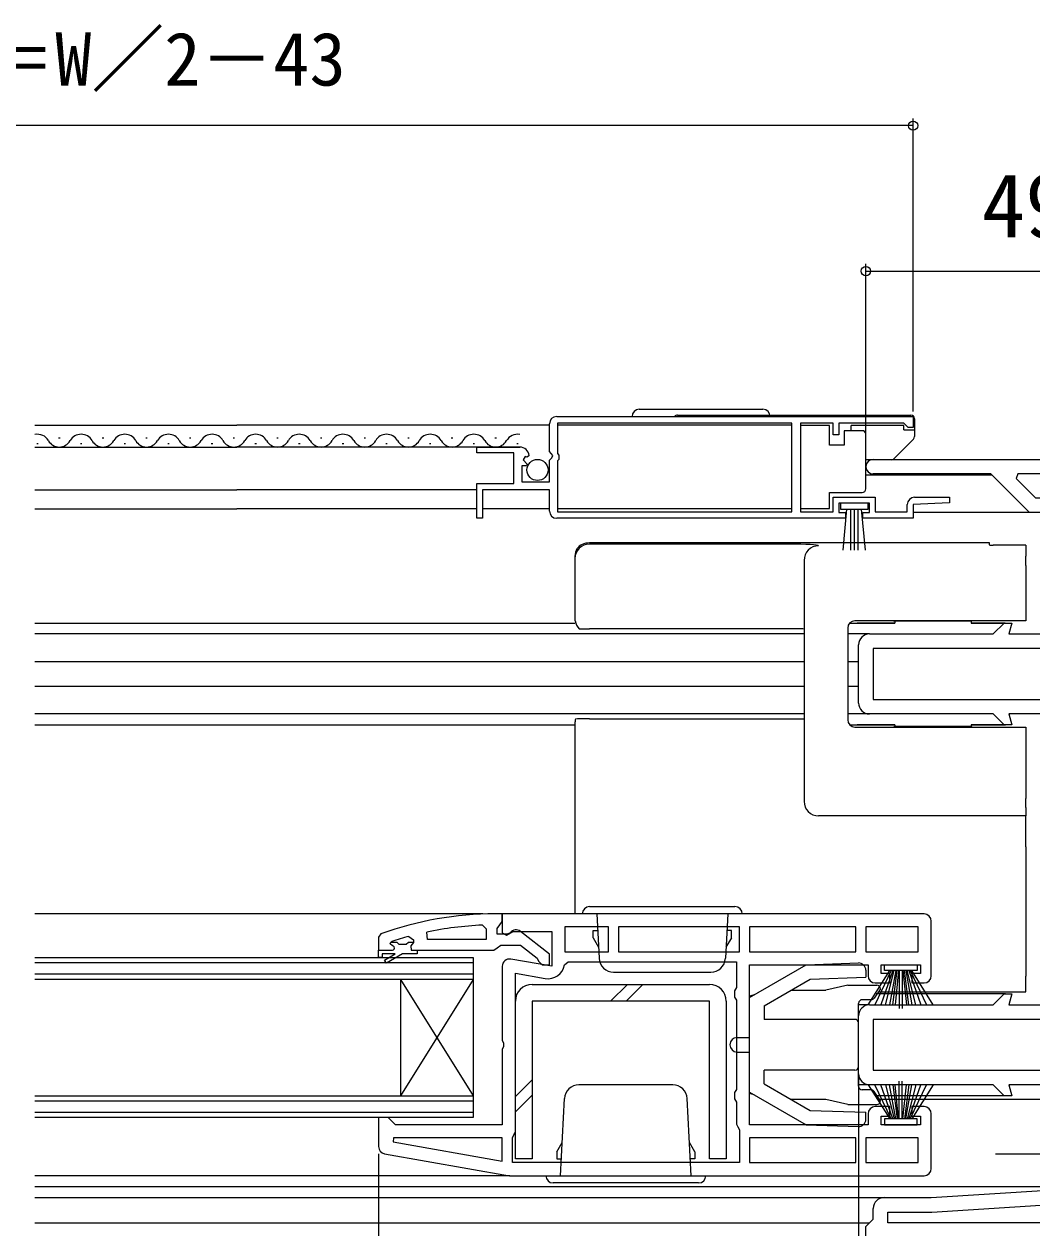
# Model space of a CAD drawing. Units: millimetres, scale not verified. Extents: x -525 to 525, y -785 to 781.
# Drawn here: x 95.2 to 233.8, y -490.4 to -324.9 of the extents above; entities that cross this region are included whole.
import ezdxf
from ezdxf.enums import TextEntityAlignment as Align

# ---------------------------------------------------------------- set-up
doc = ezdxf.new("R2010")
doc.units = ezdxf.units.MM
doc.header["$LTSCALE"] = 4
for name, color, linetype in [('0-2_YKK_11', 7, 'Continuous'), ('0-4_YKK_12', 2, 'Continuous'), ('0-5_YKK_13', 4, 'Continuous'), ('0-7_YKK_D', 6, 'Continuous')]:
    doc.layers.add(name, color=color, linetype=linetype)
doc.styles.add('ＭＳ ゴシック', font='')
doc.styles.get('ＭＳ ゴシック').set_extended_font_data('MS Gothic')

msp = doc.modelspace()

# ---------------------------------------------------------------- linework, layer by layer
at = {"layer": '0-2_YKK_11'}
for p, q in [((212, -384.763), (260, -384.763)), ((210, -418.263), (210, -410.263)), ((220, -455.763), (220, -448.263)), ((210, -469.263), (210, -461.263)), ((220, -482.263), (220, -474.763))]:
    msp.add_line(p, q, dxfattribs=at)
for points in [[(168.5, -378.863), (217.5, -378.863), (217.5, -380.363), (216.8, -380.363), (216.5, -380.063), (216.2, -379.763), (207.3, -379.763), (207.3, -381.363), (206.5, -381.363), (206.5, -379.763), (202, -379.763), (202, -391.963), (206.5, -391.963), (206.5, -389.963), (212.3, -389.963), (212.3, -391.963), (216.7, -391.963), (216.7, -390.963)], [(164.699, -384.245), (164.448, -384.456), (164.129, -384.371), (163.859, -384.839), (164.424, -385.404), (164.317, -385.663), (163.7, -385.663), (163.7, -387.863), (167.5, -387.863), (167.5, -384.863), (167.8, -384.563), (167.953, -384.234), (167.5, -383.694), (167.5, -379.863)], [(167.5, -391.863), (167.5, -388.963), (158.3, -388.963), (158.3, -392.863), (157.5, -392.863), (157.5, -388.063), (162.6, -388.063), (162.6, -383.863), (157.5, -383.863), (157.5, -383.063), (163.404, -383.063)], [(211.5, -408.763), (228.5, -408.763), (230, -407.263), (231.061, -407.263), (230.659, -408.763), (236, -408.763), (236, -392.063), (233.5, -392.063), (228.2, -386.763), (212, -386.763)], [(217.7, -389.963), (222.491, -389.963), (222.508, -390.746), (217.5, -390.963), (217.5, -392.863), (210.6, -392.863), (210.6, -392.063), (211.5, -392.063), (211.5, -390.763), (207.3, -390.763), (207.3, -392.063), (208.2, -392.063), (208.2, -392.863), (168.5, -392.863)], [(211.5, -459.763), (228.5, -459.763), (230, -458.263), (231.061, -458.263), (230.659, -459.763), (236, -459.763), (236, -447.387), (236.187, -446.997), (236.187, -446.529), (236, -446.138), (236, -419.763), (230.659, -419.763), (231.061, -421.263), (230, -421.263), (228.5, -419.763), (211.5, -419.763)], [(162.097, -449.861), (161.697, -450.061), (160.296, -450.061), (160.296, -449.261), (160.646, -448.784), (160.996, -448.307), (160.996, -447.261), (159.996, -447.261)], [(219, -447.263), (161, -447.263), (161, -449.886), (161.576, -450.205), (162.444, -449.663), (167.8, -449.663), (167.8, -454.47), (162.174, -453.478)], [(144.326, -450.012), (143.996, -450.482), (143.996, -452.261), (145.896, -452.261)], [(149.296, -452.261), (159.842, -452.261), (160.319, -451.911), (160.796, -451.561), (163.496, -451.561), (165.799, -453.354), (165.996, -453.757), (166.496, -454.261), (167.496, -454.261), (167.496, -452.785), (163.514, -449.674)], [(158.796, -450.761), (150.725, -450.761), (150.622, -449.771)], [(158.273, -448.807), (158.796, -449.306), (158.796, -450.761)], [(145.896, -451.661), (145.596, -451.361), (145.596, -451.353), (145.666, -451.161), (146.502, -451.161), (146.8, -451.423), (147.792, -451.423), (148.09, -451.161), (148.796, -451.161), (148.796, -451.186), (148.421, -451.67), (148.496, -452.261), (149.296, -452.261), (149.296, -452.761), (147.296, -452.761), (145.071, -454.045), (144.821, -453.612), (146.296, -452.761), (144.496, -452.761), (144.496, -453.261), (143.996, -453.261), (143.996, -452.261), (145.896, -452.261)], [(145.896, -451.661), (145.596, -451.361), (145.596, -451.353), (145.666, -451.161), (145.801, -451.069)], [(148.164, -450.349), (148.796, -450.831), (148.796, -451.186), (148.421, -451.67), (148.496, -452.261), (149.296, -452.261)], [(161, -454.463), (161, -464.638), (161.188, -465.029), (161.188, -465.497), (161, -465.887), (161, -476.263), (146.3, -476.263), (145.8, -475.763), (145.3, -475.263), (144, -475.263), (144, -479.25)], [(169.565, -454.276), (170.057, -453.863), (193.2, -453.863), (193.2, -457.397), (192.95, -457.83), (192.95, -458.696), (193.2, -459.129), (193.2, -471.397), (192.95, -471.83), (192.95, -472.696), (193.2, -473.129), (193.2, -476.163), (193.4, -476.563), (193.6, -476.963), (193.6, -481.463)], [(211.3, -474.763), (211.3, -476.263), (195, -476.263), (195, -454.263), (211.3, -454.263), (211.3, -455.763)], [(212.3, -456.763), (214.3, -456.763), (214.3, -455.463), (213.1, -455.463), (213.1, -454.263), (218.5, -454.263), (218.5, -455.463), (217.3, -455.463), (217.3, -456.763), (219, -456.763)], [(193.6, -481.463), (162.4, -481.463), (162.4, -478.063), (162.6, -477.663), (162.8, -477.263), (162.8, -455.416), (166.901, -456.139)], [(213.5, -486.263), (220, -486.263), (236, -485.263), (236, -470.763), (230.659, -470.763), (231.061, -472.263), (230, -472.263), (228.5, -470.763), (211.5, -470.763)], [(219, -473.763), (217.3, -473.763), (217.3, -475.063), (218.5, -475.063), (218.5, -476.263), (213.1, -476.263), (213.1, -475.063), (214.3, -475.063), (214.3, -473.763), (212.3, -473.763)], [(144.826, -480.235), (162, -483.263), (219, -483.263)], [(211, -491.763), (211, -490.263), (211.5, -489.763), (212, -489.263), (212, -487.763)]]:
    msp.add_lwpolyline(points, dxfattribs=at)
for points in [[(168.6, -391.963), (200.8, -391.963), (200.8, -379.763), (168.6, -379.763), (168.6, -383.963), (168.8, -384.163), (168.8, -384.763), (168.6, -384.963)], [(236, -386.763), (231.901, -386.763), (231.646, -387.38), (234.328, -390.063), (236, -390.063)], [(236, -410.763), (212, -410.763), (212, -417.763), (236, -417.763)], [(169.6, -452.463), (175.6, -452.463), (175.6, -449.063), (169.6, -449.063)], [(177, -452.463), (193.6, -452.463), (193.6, -449.063), (177, -449.063)], [(195, -452.463), (209.6, -452.463), (209.6, -449.063), (195, -449.063)], [(218.2, -449.063), (211, -449.063), (211, -452.463), (218.2, -452.463)], [(236, -461.763), (212, -461.763), (212, -468.763), (236, -468.763)], [(145.981, -478.611), (161, -481.259), (161, -478.063), (146.029, -478.063)], [(209.6, -478.063), (195, -478.063), (195, -481.463), (209.6, -481.463)], [(218.2, -478.063), (211, -478.063), (211, -481.463), (218.2, -481.463)], [(236.5, -489.763), (214, -489.763), (214, -488.263), (220.062, -488.263), (236.5, -487.236)]]:
    msp.add_lwpolyline(points, close=True, dxfattribs=at)
for centre, radius, start, end in [((168.5, -379.863), 1, 90.00001, 179.99999), ((163.404, -384.363), 1.3, 5.2159, 90.00002), ((212, -385.763), 1, 89.99999, 270.00001), ((217.7, -390.963), 1, 90.00001, 179.99999), ((168.5, -391.863), 1, 180.00001, 269.99999), ((211.5, -410.263), 1.5, 90.00001, 179.99999), ((211.5, -418.263), 1.5, 180.00001, 269.99999), ((159.996, -493.261), 46, 90, 109.91705), ((219, -448.263), 1, 0.00001, 89.99999), ((160.359, -496.174), 47.413, 92.52155, 101.85079), ((162.897, -450.461), 1, 51.91327, 143.1301), ((159.946, -493.261), 44.5, 105.35294, 108.53383), ((145.896, -451.961), 0.3, 269.99999, 90.00001), ((145.896, -451.961), 0.3, 269.99999, 90.00001), ((162, -454.463), 1, 80.00002, 180), ((167.3, -453.874), 2.3, 259.99998, 349.95029), ((212.3, -455.763), 1, 180.00001, 269.99999), ((219, -455.763), 1, 270.00001, 359.99999), ((211.5, -461.263), 1.5, 90.00001, 179.99999), ((211.5, -469.263), 1.5, 180.00001, 269.99999), ((212.3, -474.763), 1, 90.00001, 179.99999), ((219, -474.763), 1, 0.00001, 89.99999), ((145, -479.25), 1, 180.00004, 260.00002), ((219, -482.263), 1, 270.00001, 359.99999), ((213.5, -487.763), 1.5, 90.00001, 179.99999)]:
    msp.add_arc(centre, radius, start, end, dxfattribs=at)
at = {"layer": '0-4_YKK_12'}
for p, q in [((96.749, -380.063), (124.498, -380.063)), ((167.497, -380.063), (124.498, -380.063)), ((200.8, -380.063), (168.597, -380.063)), ((99.995, -381.803), (100.195, -381.803)), ((105.995, -381.803), (106.195, -381.803)), ((111.995, -381.803), (112.195, -381.803)), ((117.995, -381.803), (118.195, -381.803)), ((123.995, -381.803), (124.195, -381.803)), ((129.995, -381.803), (130.195, -381.803)), ((135.995, -381.803), (136.195, -381.803)), ((141.995, -381.803), (142.195, -381.803)), ((147.995, -381.803), (148.195, -381.803)), ((153.995, -381.803), (154.195, -381.803)), ((159.995, -381.803), (160.195, -381.803)), ((96.749, -383.063), (124.498, -383.063)), ((96.995, -382.563), (97.195, -382.563)), ((102.995, -382.563), (103.195, -382.563)), ((108.995, -382.563), (109.195, -382.563)), ((114.995, -382.563), (115.195, -382.563)), ((120.995, -382.563), (121.195, -382.563)), ((163.402, -383.063), (124.498, -383.063)), ((126.995, -382.563), (127.195, -382.563)), ((132.995, -382.563), (133.195, -382.563)), ((138.995, -382.563), (139.195, -382.563)), ((144.995, -382.563), (145.195, -382.563)), ((150.995, -382.563), (151.195, -382.563)), ((156.995, -382.563), (157.195, -382.563)), ((162.995, -382.563), (163.195, -382.563)), ((211, -386.863), (228.3, -386.863)), ((96.749, -388.963), (124.498, -388.963)), ((157.497, -388.963), (124.498, -388.963)), ((96.749, -391.563), (124.498, -391.563)), ((157.497, -391.563), (124.498, -391.563)), ((167.497, -391.563), (158.297, -391.563)), ((200.8, -391.563), (168.597, -391.563)), ((233.663, -392.063), (217.5, -392.063)), ((96.749, -407.263), (171, -407.263)), ((202.5, -408.763), (96.749, -408.763)), ((211.439, -408.763), (208.5, -408.763)), ((208.786, -407.263), (215, -407.263)), ((215, -407.264), (209.785, -407.264)), ((225.5, -407.263), (230.207, -407.263)), ((230.172, -407.264), (225.5, -407.264)), ((96.749, -412.56), (202.5, -412.56)), ((208.5, -412.56), (210, -412.56)), ((96.749, -415.96), (202.5, -415.96)), ((208.5, -415.96), (210, -415.96)), ((202.5, -419.763), (96.749, -419.763)), ((211.5, -419.763), (208.5, -419.763)), ((228.328, -419.763), (228.293, -419.763)), ((96.749, -421.263), (171, -421.263)), ((208.786, -421.263), (215, -421.263)), ((215, -421.263), (209.786, -421.263)), ((230.207, -421.263), (225.5, -421.263)), ((225.5, -421.263), (230.207, -421.263)), ((158.334, -447.259), (96.749, -447.259)), ((96.749, -453.261), (156.997, -453.261)), ((96.749, -453.961), (156.997, -453.961)), ((156.997, -455.561), (96.749, -455.561)), ((146.997, -456.261), (146.997, -472.261)), ((146.997, -456.261), (156.997, -472.261)), ((156.997, -456.261), (146.997, -472.261)), ((156.997, -456.261), (156.997, -472.261)), ((230.207, -458.263), (212.409, -458.263)), ((211.5, -459.763), (210, -459.763)), ((211.5, -470.763), (210, -470.763)), ((96.749, -472.261), (156.997, -472.261)), ((96.749, -472.961), (156.997, -472.961)), ((230.207, -472.263), (212.409, -472.263)), ((235, -472.763), (212.832, -472.763)), ((156.997, -474.561), (96.749, -474.561)), ((162.026, -483.263), (96.749, -483.263)), ((96.749, -484.763), (235, -484.763)), ((96.749, -486.263), (213.5, -486.263)), ((96.749, -489.764), (211.475, -489.763))]:
    msp.add_line(p, q, dxfattribs=at)
for points in [[(156.997, -453.261), (156.997, -456.261), (96.749, -456.261)], [(156.997, -472.261), (156.997, -475.261), (96.749, -475.261)]]:
    msp.add_lwpolyline(points, dxfattribs=at)
for centre, start, end in [((97.095, -383.021), 29.20254, 101.58629), ((100.095, -381.344), 209.20254, 330.79746), ((103.095, -383.021), 29.20254, 150.79746), ((106.095, -381.344), 209.20254, 330.79746), ((109.095, -383.021), 29.20254, 150.79746), ((112.095, -381.344), 209.20254, 330.79746), ((115.095, -383.021), 29.20254, 150.79746), ((118.095, -381.344), 209.20254, 330.79746), ((121.095, -383.021), 29.20254, 150.79746), ((124.095, -381.344), 209.20254, 330.79746), ((127.095, -383.021), 29.20254, 150.79746), ((130.095, -381.344), 209.20254, 330.79746), ((133.095, -383.021), 29.20254, 150.79746), ((136.095, -381.344), 209.20254, 330.79746), ((139.095, -383.021), 29.20254, 150.79746), ((142.095, -381.344), 209.20254, 330.79746), ((145.095, -383.021), 29.20254, 150.79746), ((148.095, -381.344), 209.20254, 330.79746), ((151.095, -383.021), 29.20254, 150.79746), ((154.095, -381.344), 209.20254, 330.79746), ((157.095, -383.021), 29.20254, 150.79746), ((160.095, -381.344), 209.20254, 330.79746), ((163.095, -383.021), 79.71101, 150.79746)]:
    msp.add_arc(centre, 1.718, start, end, dxfattribs=at)
at = {"layer": '0-5_YKK_13'}
for p, q in [((178.847, -378.863), (197.847, -378.863)), ((179.847, -377.863), (196.847, -377.863)), ((185.107, -378.663), (217.2, -378.663)), ((216.2, -380.113), (209, -380.113)), ((209, -380.813), (209, -380.113)), ((216.2, -380.713), (216.2, -380.113)), ((216.2, -380.713), (217.7, -380.713)), ((217.7, -379.163), (217.7, -381.606)), ((208, -380.813), (208, -382.813)), ((210.5, -380.813), (208, -380.813)), ((217.553, -381.959), (214.846, -384.666)), ((208, -382.813), (206, -382.813)), ((214.493, -384.813), (211, -384.813)), ((211, -388.813), (211, -388.313)), ((206, -389.313), (210.5, -389.313)), ((207.861, -397.239), (208.397, -391.613)), ((208.897, -391.613), (208.897, -397.263)), ((209.397, -391.613), (209.397, -397.263)), ((209.897, -391.613), (209.897, -397.263)), ((210.933, -397.239), (210.397, -391.613)), ((200.5, -396.402), (173, -396.402)), ((233, -396.552), (228.5, -396.552)), ((233, -396.552), (233, -398.059)), ((171, -398.067), (171, -398.399)), ((171, -398.399), (171, -406.941)), ((202.5, -398.645), (202.5, -400.056)), ((233, -399.329), (233, -398.059)), ((202.5, -400.056), (202.5, -430.643)), ((233, -399.329), (233, -406.963)), ((233, -406.963), (209.5, -406.963)), ((214.776, -406.964), (215, -407.013)), ((225.5, -407.013), (215, -407.013)), ((215, -407.013), (215, -407.264)), ((225.728, -406.963), (225.5, -407.013)), ((225.5, -407.013), (225.5, -407.264)), ((200.5, -408.069), (173, -408.069)), ((208.5, -407.963), (208.5, -420.563)), ((173, -420.447), (200.5, -420.447)), ((171, -420.943), (171, -447.263)), ((209.5, -421.563), (233, -421.563)), ((215, -421.263), (215, -421.513)), ((225.5, -421.263), (225.5, -421.513)), ((225.5, -421.513), (225.728, -421.563)), ((233, -421.563), (233, -431.37)), ((202.5, -430.643), (202.5, -431.787)), ((233, -432.64), (233, -431.37)), ((233, -432.64), (233, -433.783)), ((233, -433.783), (204.5, -433.783)), ((233, -438.054), (233, -433.783)), ((233, -438.054), (233, -455.823)), ((173, -446.263), (193, -446.263)), ((194, -447.263), (172, -447.263)), ((174, -447.263), (174.32, -453.368)), ((192, -447.263), (191.68, -453.368)), ((173.5, -450.463), (173.5, -449.563)), ((173.5, -450.563), (173.5, -449.563)), ((173.5, -449.563), (174.121, -449.563)), ((192.5, -449.563), (191.879, -449.563)), ((192.5, -450.563), (192.5, -449.563)), ((173.5, -450.563), (174.24, -451.845)), ((192.5, -450.563), (191.76, -451.845)), ((195, -458.763), (202.794, -454.263)), ((202.794, -454.263), (209.965, -454.012)), ((211, -455.012), (211, -455.978)), ((211.328, -459.762), (214.3, -455.062)), ((214.5, -455.062), (212.242, -459.762)), ((214.7, -455.062), (213.036, -459.762)), ((213.55, -454.262), (218.05, -454.262)), ((213.711, -459.762), (214.9, -455.062)), ((215.1, -455.062), (214.268, -459.762)), ((214.706, -459.762), (215.3, -455.062)), ((215.5, -455.062), (215.025, -459.762)), ((215.6, -455.062), (215.6, -460.262)), ((216, -455.062), (216, -460.262)), ((216.1, -455.062), (216.575, -459.762)), ((216.894, -459.762), (216.3, -455.062)), ((216.5, -455.062), (217.332, -459.762)), ((217.889, -459.762), (216.7, -455.062)), ((216.9, -455.062), (218.564, -459.762)), ((217.1, -455.062), (219.358, -459.762)), ((220.272, -459.762), (217.3, -455.062)), ((176.317, -455.263), (189.683, -455.263)), ((197, -459.918), (203.362, -456.244)), ((203.362, -456.244), (211, -455.978)), ((165.1, -456.962), (189.5, -456.962)), ((175.902, -459.262), (178.202, -456.962)), ((178.024, -459.262), (180.324, -456.962)), ((195.634, -458.397), (195, -458.567)), ((200.732, -457.763), (205.5, -457.763)), ((208.5, -457.063), (205.5, -457.763)), ((208.5, -457.063), (212.5, -457.063)), ((213, -457.562), (212.148, -458.839)), ((195, -471.959), (195, -458.567)), ((197, -459.918), (197, -461.763)), ((210, -470.964), (210, -459.562)), ((211.732, -459.062), (210.5, -459.062)), ((209.5, -461.763), (197, -461.763)), ((193.3, -464.263), (195, -464.263)), ((193.3, -466.263), (195, -466.263)), ((162.8, -472.364), (165.1, -470.064)), ((209.5, -468.763), (197, -468.763)), ((197, -470.608), (197, -468.763)), ((184.446, -470.763), (171.552, -470.763)), ((195, -471.763), (202.794, -476.263)), ((197, -470.608), (203.362, -474.281)), ((211.733, -471.464), (210.5, -471.464)), ((211.328, -470.762), (214.3, -475.462)), ((213, -472.963), (212.148, -471.687)), ((214.5, -475.462), (212.242, -470.762)), ((214.7, -475.462), (213.036, -470.762)), ((213.711, -470.762), (214.9, -475.462)), ((215.1, -475.462), (214.268, -470.762)), ((214.706, -470.762), (215.3, -475.462)), ((215.5, -475.462), (215.025, -470.762)), ((215.6, -475.462), (215.6, -470.262)), ((216, -475.462), (216, -470.262)), ((216.1, -475.462), (216.575, -470.762)), ((216.894, -470.762), (216.3, -475.462)), ((216.5, -475.462), (217.332, -470.762)), ((217.889, -470.762), (216.7, -475.462)), ((216.9, -475.462), (218.564, -470.762)), ((217.1, -475.462), (219.358, -470.762)), ((220.272, -470.762), (217.3, -475.462)), ((162.8, -474.485), (165.1, -472.185)), ((168.999, -483.263), (169.555, -472.658)), ((186.999, -483.263), (186.443, -472.658)), ((195.634, -472.129), (195, -471.959)), ((205.5, -472.763), (200.732, -472.763)), ((208.5, -473.463), (205.5, -472.763)), ((208.5, -473.463), (211, -473.463)), ((210, -473.463), (212.5, -473.463)), ((203.362, -474.281), (211, -474.548)), ((211, -475.514), (211, -474.548)), ((202.794, -476.263), (209.965, -476.513)), ((213.55, -476.262), (218.05, -476.262)), ((168.499, -479.963), (169.239, -478.681)), ((168.499, -479.963), (168.499, -480.963)), ((187.499, -479.963), (186.759, -478.681)), ((187.499, -479.963), (187.499, -480.963)), ((187.499, -480.063), (187.499, -480.963)), ((168.499, -480.963), (169.12, -480.963)), ((187.499, -480.963), (186.879, -480.963)), ((228.845, -480.263), (245.786, -480.263)), ((166.999, -483.263), (188.999, -483.263)), ((187.999, -484.263), (167.999, -484.263))]:
    msp.add_line(p, q, dxfattribs=at)
for points in [[(206, -382.813), (206, -380.113), (202, -380.113), (202, -391.513)], [(211, -388.313), (211, -381.813), (211, -381.313)], [(202, -391.513), (206, -391.513), (206, -389.313)], [(228, -396.522), (228, -396.246), (173, -396.246)], [(225.5, -421.513), (215, -421.513), (214.776, -421.562)], [(218.05, -454.262), (218.05, -455.062), (213.55, -455.062), (213.55, -454.262)], [(212.732, -457.963), (233, -457.963), (233, -455.823)], [(191.8, -459.262), (191.8, -480.962), (189.5, -480.962), (189.5, -459.262), (165.1, -459.262), (165.1, -480.962), (162.8, -480.962), (162.8, -459.262)], [(218.05, -476.262), (218.05, -475.462), (213.55, -475.462), (213.55, -476.262)]]:
    msp.add_lwpolyline(points, dxfattribs=at)
msp.add_lwpolyline([(207.497, -391.613), (211.297, -391.613), (211.297, -390.763), (207.497, -390.763)], close=True, dxfattribs=at)
msp.add_circle((165.847, -386.213), 1.45, dxfattribs=at)
for centre, radius, start, end in [((179.847, -378.863), 1, 90, 180), ((185.107, -379.163), 0.5, 90, 143.13066), ((196.847, -378.863), 1, 0, 90), ((217.2, -379.163), 0.5, 0, 90), ((210.5, -381.313), 0.5, 0.00001, 90), ((217.2, -381.606), 0.5, 315, 0), ((214.493, -384.313), 0.5, 270, 315), ((210.5, -388.813), 0.5, 270, 359.99995), ((172.998, -398.401), 1.998, 89.94657, 179.94647), ((204.498, -398.647), 1.998, 89.94657, 179.94647), ((209.5, -407.963), 1, 90, 180), ((209.5, -420.563), 1, 180, 270), ((204.498, -431.785), 1.998, 180.05353, 270.05343), ((173, -447.263), 1, 90, 180), ((193, -447.263), 1, 0, 90), ((176.317, -453.263), 2, 183, 270), ((189.683, -453.263), 2, 270, 357), ((210, -455.012), 1, 360, 92), ((165.1, -459.262), 2.3, 89.99915, 179.99915), ((189.5, -459.262), 2.3, 359.99915, 89.99915), ((212.5, -457.563), 0.5, 0, 90), ((210.5, -459.562), 0.5, 90, 180), ((211.732, -458.562), 0.5, 270, 326.30997), ((209.5, -462.263), 0.5, 0, 90), ((193.3, -465.263), 1, 90, 270), ((209.5, -468.263), 0.5, 270, 0), ((171.552, -472.763), 2, 90, 177), ((184.446, -472.763), 2, 3, 90), ((210.5, -470.964), 0.5, 180, 270), ((211.733, -471.964), 0.5, 33.71171, 90), ((212.5, -472.963), 0.5, 270, 0), ((210, -475.514), 1, 268, 0), ((167.999, -483.263), 1, 180, 270), ((187.999, -483.263), 1, 270, 0)]:
    msp.add_arc(centre, radius, start, end, dxfattribs=at)
for centre, major_axis, ratio, start_param, end_param in [((173, -398.067), (0, -2.004), 0.998135, 4.1803946, 4.712389), ((173, -397.878), (-2, 0), 0.81568, 4.712389, 5.751191), ((200.5, -396.649), (-4, 0), 0.061575, 3.1415927, 4.712389), ((228.5, -396.522), (-0.5, 0), 0.061163, 0, 1.5707963), ((173, -406.941), (-2, 0), 0.059211, 0, 0.1861976), ((173, -406.564), (0, 2.156), 0.927808, 1.7569939, 2.3397974), ((214.276, -406.964), (-0.5, 0), 0.001916, 3.1503193, 4.712389), ((173, -408.048), (-2, 0), 0.010616, 0.769001, 1.5707963), ((200.5, -408.091), (-2, 0), 0.010616, 3.1415927, 4.712389), ((173, -420.943), (-2, 0), 0.955608, 6.029006, 6.2831853), ((173, -420.468), (-2, 0), 0.010587, 4.712389, 6.029006), ((200.5, -420.426), (-2, 0), 0.010587, 1.5707963, 3.1415927), ((214.276, -421.562), (-0.5, 0), 0.001916, 1.5707963, 3.132866)]:
    msp.add_ellipse(centre, major_axis=major_axis, ratio=ratio, start_param=start_param, end_param=end_param, dxfattribs=at)
at = {"layer": '0-7_YKK_D'}
for p, q in [((217.497, -338.863), (10.499, -338.863)), ((217.497, -378.163), (217.497, -337.863)), ((211, -384.763), (211, -357.863)), ((211, -358.863), (260, -358.863)), ((210, -469.263), (210, -537.763)), ((144, -480.25), (144, -630.764))]:
    msp.add_line(p, q, dxfattribs=at)
for centre in [(217.497, -338.863), (211, -358.863)]:
    msp.add_circle(centre, 0.637, dxfattribs=at)

# ---------------------------------------------------------------- texts
at = {"layer": '0-7_YKK_D', "style": 'ＭＳ ゴシック'}
for s, height, p in [('網戸出来幅＝W／2－43', 7.331, (39.538, -335.556)), ('49', 8.798, (226.943, -356.863))]:
    msp.add_text(s, height=height, dxfattribs=at).set_placement(p, align=Align.BOTTOM_LEFT)

doc.saveas('drawing.dxf')
